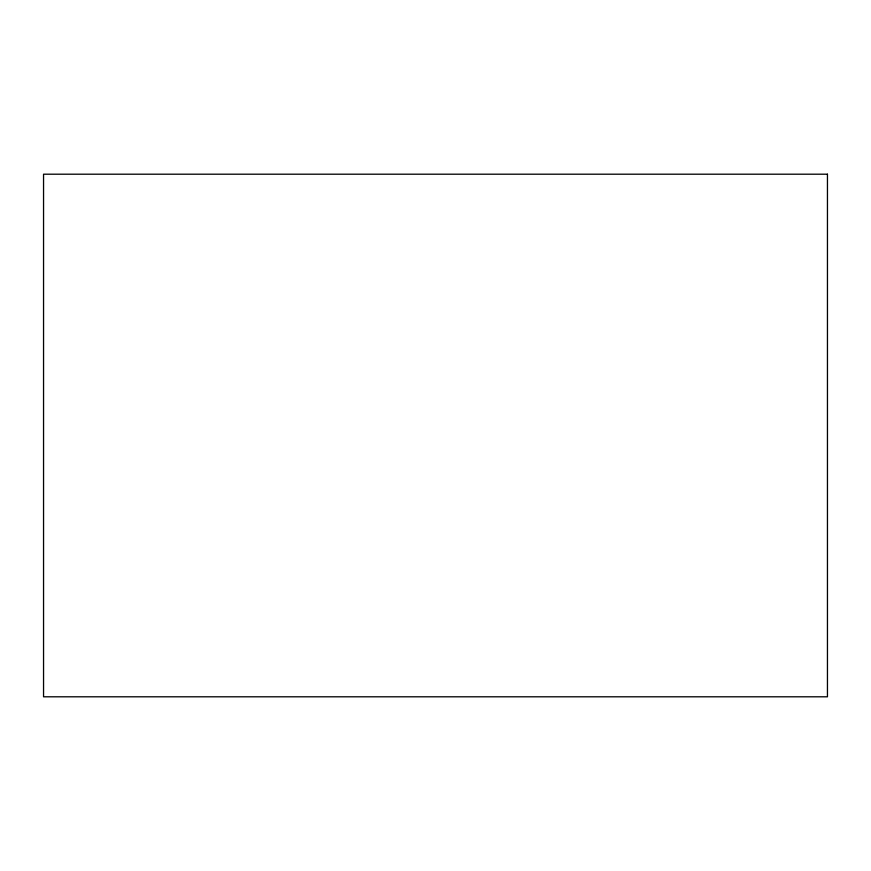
<?xml version="1.0" encoding="UTF-8"?>
<svg xmlns="http://www.w3.org/2000/svg" width="871" height="871" viewBox="0 0 871 871"><rect width="100%" height="100%" fill="white"/><g stroke="black" fill="none" stroke-linecap="round" stroke-linejoin="round"><path stroke-width="1.31" d="M827.45 174.2L43.55 174.2L43.55 696.8L827.45 696.8L827.45 174.2"/></g></svg>
